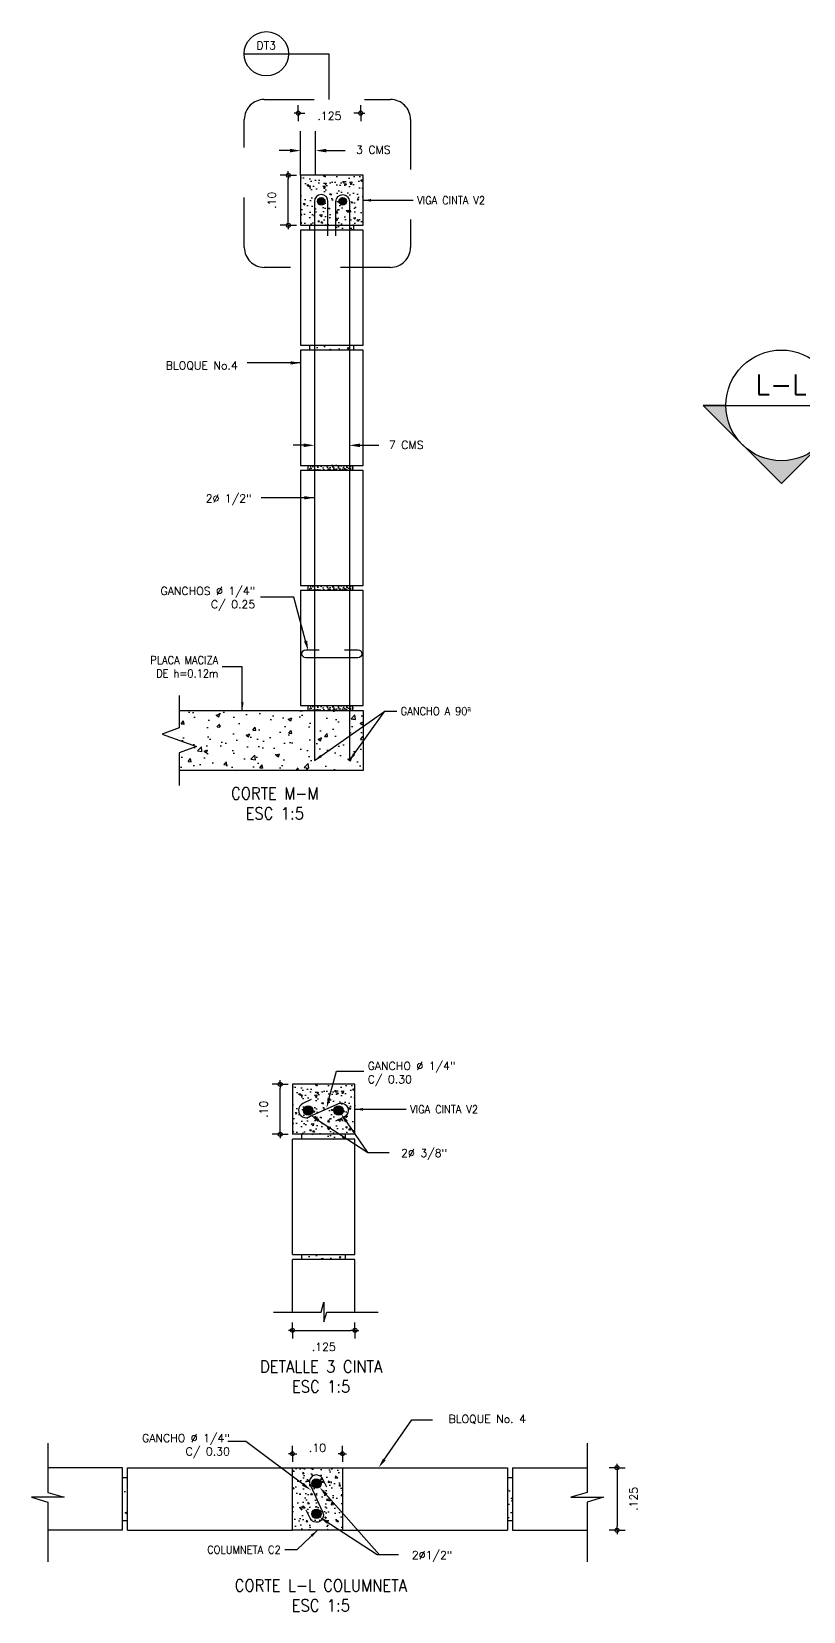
# Model space of a CAD drawing. Header units: feet. Extents: x -398 to 164, y -304 to 319.
# Drawn here: x 66.355 to 67.898, y 56.556 to 59.716 of the extents above; entities that cross this region are included whole.
import ezdxf
from ezdxf.enums import TextEntityAlignment as Align

# ---------------------------------------------------------------- set-up
doc = ezdxf.new("R2010")
doc.units = ezdxf.units.FT
doc.header["$MEASUREMENT"] = 0
doc.linetypes.add('HIDDEN', pattern=[0.375, 0.25, -0.125])
doc.layers.get('DEFPOINTS').update_dxf_attribs({"lineweight": 0})
for name, color, linetype in [('ACERO', 6, 'Continuous'), ('BLOQUES', 7, 'Continuous'), ('DIM', 7, 'Continuous'), ('FLECHAS', 7, 'Continuous'), ('HATCH', 9, 'Continuous'), ('LADRILLO', 10, 'Continuous'), ('LETRA', 7, 'Continuous'), ('MUROS', 1, 'Continuous'), ('PLACA', 3, 'Continuous'), ('PROV1', 4, 'Continuous'), ('PROY', 2, 'HIDDEN'), ('TEXTO', 7, 'Continuous'), ('VIGAS', 3, 'Continuous')]:
    doc.layers.add(name, color=color, linetype=linetype)
doc.layers.add('TX', color=60, linetype='Continuous', lineweight=0)
doc.styles.add('D010N', font='romans.shx', dxfattribs={"height": 0.016})
doc.styles.add('ROM', font='romans.shx')
doc.styles.add('ROMANS', font='romans.shx', dxfattribs={"width": 0.9})
doc.styles.add('SETEYCO', font='ROMANS.shx', dxfattribs={"width": 0.9, "height": 0.24})
doc.dimstyles.new('D010', dxfattribs={"dimtxt": 0.15, "dimasz": 0.008, "dimexe": 0, "dimexo": 0, "dimgap": 0.025, "dimtad": 1, "dimzin": 4, "dimdsep": 46, "dimtxsty": 'D010N', "dimblk1": 'DIMBLK', "dimblk2": 'DIMBLK', "dimsah": 1, "dimcen": 0.09, "dimse1": 1, "dimse2": 1, "dimclrd": 9, "dimclre": 256, "dimclrt": 256, "dimadec": 0, "dimazin": 0, "dimtfac": 6, "dimtix": 1, "dimtmove": 2, "dimatfit": 3, "dimfxl": 1, "dimtvp": 0.4666666666666667, "dimtolj": 1, "dimtzin": 4, "dimarcsym": 0})
doc.dimstyles.new('D010$7', dxfattribs={"dimtxt": 0.016, "dimasz": 0.016, "dimexe": 0, "dimexo": 0, "dimgap": 0.025, "dimtad": 1, "dimzin": 4, "dimdsep": 46, "dimtxsty": 'D010N', "dimblk1": 'DIMBLK', "dimblk2": 'DIMBLK', "dimsah": 1, "dimcen": 0.09, "dimse1": 1, "dimse2": 1, "dimclrd": 9, "dimclre": 256, "dimclrt": 256, "dimadec": 0, "dimazin": 0, "dimtfac": 6, "dimtix": 1, "dimtmove": 2, "dimatfit": 3, "dimfxl": 1, "dimtvp": 0.4666666666666667, "dimtolj": 1, "dimtzin": 4, "dimarcsym": 0})

# ---------------------------------------------------------------- blocks, each defined once
blk = doc.blocks.new('CTE-LONG-DOWN')
at = {"layer": 'HATCH'}
h = blk.add_hatch(color=256, dxfattribs=at)
edge = h.paths.add_edge_path()
edge.add_ellipse((0.6262408647148963, 9.237055564881302e-14), major_axis=(-0.3131204323574018, -0.3131204323574019), ratio=0.9999999999999889, start_angle=360.00000000000244, end_angle=404.9999999999955, ccw=False)
edge.add_line((0.3131204323575076, -0.3131204323573229), (0.6262408647147168, -0.6262408647148732))
edge.add_line((0.6262408647147168, -0.6262408647148732), (0.9393612970722103, -0.3131204323573229))
edge.add_ellipse((0.6262408647148305, 7.105427357601002e-14), major_axis=(-0.3131204323573895, -0.3131204323573896), ratio=0.9999999999999913, start_angle=405.0000000000039, end_angle=449.9999999999987, ccw=False)
edge = h.paths.add_edge_path()
edge.add_ellipse((0.6262408647149025, 1.77635683940025e-14), major_axis=(-0.3131204323573677, -0.3131204323573678), ratio=0.9999999999999984, start_angle=315.0000000000023, end_angle=359.99999999999505, ccw=False)
edge.add_line((0.1834217026189862, 0), (0, 0))
edge.add_line((0, 0), (0.3131204323575076, -0.3131204323573229))
edge = h.paths.add_edge_path()
edge.add_line((0.9393612970722103, -0.3131204323573229), (1.252481729429746, 0))
edge.add_line((1.252481729429746, 0), (1.069060026810774, 0))
edge.add_ellipse((0.6262408647147861, 8.881784197001252e-14), major_axis=(0.313120432357418, -0.3131204323574179), ratio=0.9999999999999941, start_angle=1.0800249583553523e-12, end_angle=44.999999999988574, ccw=False)
at = {"layer": 'PLACA'}
blk.add_line((-8.881784197001252e-16, 0), (2.966176700147784, 0), dxfattribs=at)
at = {"layer": 'TEXTO'}
blk.add_lwpolyline([(0.1834217026189862, 0), (0, 0), (0.626240864714859, -0.6262408647146458), (1.252481729429576, 0), (1.069060026810774, 0)], dxfattribs=at)
blk.add_circle((0.6262408647147737, 0), 0.4428191620959629, dxfattribs=at)
at = {"layer": 'TEXTO', "style": 'ROMANS'}
for tag, height, p in [('A-A', 0.16, (0.624054794089588, 0.08644171977181259)), ('R1-04', 0.14, (0.6345781574489848, -0.2163527933627734))]:
    blk.add_attdef(tag, text='', height=height, dxfattribs=at).set_placement(p, align=Align.CENTER)
blk = doc.blocks.new('DIMBLK')
for p, q in [((0, -6.938893903907228e-18), (0, 2.002949861640334)), ((0, 0), (0, -2.002949861640334)), ((0, -6.938893903907228e-18), (-1, -6.938893903907228e-18)), ((0, -6.938893903907228e-18), (1, -6.938893903907228e-18))]:
    blk.add_line(p, q)
blk.add_circle((0, -6.938893903907228e-18), 0.5)
blk = doc.blocks.new('*D169')
at = {"layer": 'DEFPOINTS', "color": 0, "transparency": 16777216}
for p in [(66.85177192613348, 57.61026143617438), (66.87633432776254, 57.61026143617438), (66.87633432776254, 57.51026143617437)]:
    blk.add_point(p, dxfattribs=at)
at = {"layer": 'DIM', "color": 9, "lineweight": -2, "transparency": 16777216}
blk.add_line((66.85177192613348, 57.51826143617438), (66.85177192613348, 57.60226143617437), dxfattribs=at)
at = {"layer": 'DIM', "color": 9, "lineweight": -2, "transparency": 16777216, "xscale": 0.008, "yscale": 0.008, "zscale": 0.008}
for p, rotation in [((66.85177192613348, 57.61026143617438), 90), ((66.85177192613348, 57.51026143617437), 270)]:
    blk.add_blockref('DIMBLK', p, dxfattribs=dict(at, rotation=rotation))
at = {"layer": 'DIM', "transparency": 16777216, "insert": (66.81877192613346, 57.56026143617438), "char_height": 0.016, "attachment_point": 5, "rotation": 90, "style": 'D010N'}
blk.add_mtext('\\A1;.10', dxfattribs=at)
blk = doc.blocks.new('*D170')
at = {"layer": 'DEFPOINTS', "color": 0, "transparency": 16777216}
for p in [(66.87633432776254, 57.15473209384743), (67.00133432776254, 57.15473209384743), (67.00133432776254, 57.11820343924501)]:
    blk.add_point(p, dxfattribs=at)
at = {"layer": 'DIM', "color": 9, "lineweight": -2, "transparency": 16777216}
blk.add_line((66.88433432776253, 57.11820343924501), (66.99333432776254, 57.11820343924501), dxfattribs=at)
at = {"layer": 'DIM', "color": 9, "lineweight": -2, "transparency": 16777216, "xscale": 0.008, "yscale": 0.008, "zscale": 0.008, "rotation": 180}
blk.add_blockref('DIMBLK', (66.87633432776254, 57.11820343924501), dxfattribs=at)
at = {"layer": 'DIM', "color": 9, "lineweight": -2, "transparency": 16777216, "xscale": 0.008, "yscale": 0.008, "zscale": 0.008}
blk.add_blockref('DIMBLK', (67.00133432776254, 57.11820343924501), dxfattribs=at)
at = {"layer": 'DIM', "transparency": 16777216, "insert": (66.93883432776254, 57.08520343924501), "char_height": 0.016, "attachment_point": 5, "style": 'D010N'}
blk.add_mtext('\\A1;.125', dxfattribs=at)
blk = doc.blocks.new('*D171')
at = {"layer": 'DEFPOINTS', "color": 0, "transparency": 16777216}
for p in [(66.88781101126953, 59.61250309914727), (67.01281101126953, 59.61250309914727), (67.01281101126953, 59.55241563657264)]:
    blk.add_point(p, dxfattribs=at)
at = {"layer": 'DIM', "color": 9, "lineweight": -2, "transparency": 16777216}
for p, q in [((66.89581101126953, 59.55241563657264), (66.90131101126953, 59.55241563657264)), ((67.00481101126954, 59.55241563657264), (66.99931101126954, 59.55241563657264))]:
    blk.add_line(p, q, dxfattribs=at)
at = {"layer": 'DIM', "color": 9, "lineweight": -2, "transparency": 16777216, "xscale": 0.008, "yscale": 0.008, "zscale": 0.008, "rotation": 180}
blk.add_blockref('DIMBLK', (66.88781101126953, 59.55241563657264), dxfattribs=at)
at = {"layer": 'DIM', "color": 9, "lineweight": -2, "transparency": 16777216, "xscale": 0.008, "yscale": 0.008, "zscale": 0.008}
blk.add_blockref('DIMBLK', (67.01281101126953, 59.55241563657264), dxfattribs=at)
at = {"layer": 'DIM', "transparency": 16777216, "insert": (66.95031101126953, 59.54698480461148), "char_height": 0.016, "attachment_point": 5, "style": 'D010N'}
blk.add_mtext('\\A1;.125', dxfattribs=at)
blk = doc.blocks.new('*D172')
at = {"layer": 'DEFPOINTS', "color": 0, "transparency": 16777216}
for p in [(66.86807166018585, 59.42814691266479), (66.8926340618149, 59.42814691266479), (66.8926340618149, 59.32814691266479)]:
    blk.add_point(p, dxfattribs=at)
at = {"layer": 'DIM', "color": 9, "lineweight": -2, "transparency": 16777216}
blk.add_line((66.86807166018585, 59.33614691266479), (66.86807166018585, 59.42014691266479), dxfattribs=at)
at = {"layer": 'DIM', "color": 9, "lineweight": -2, "transparency": 16777216, "xscale": 0.008, "yscale": 0.008, "zscale": 0.008}
for p, rotation in [((66.86807166018585, 59.42814691266479), 90), ((66.86807166018585, 59.32814691266479), 270)]:
    blk.add_blockref('DIMBLK', p, dxfattribs=dict(at, rotation=rotation))
at = {"layer": 'DIM', "transparency": 16777216, "insert": (66.83507166018583, 59.3781469126648), "char_height": 0.016, "attachment_point": 5, "rotation": 90, "style": 'D010N'}
blk.add_mtext('\\A1;.10', dxfattribs=at)
blk = doc.blocks.new('*D173')
at = {"layer": 'DEFPOINTS', "color": 0, "transparency": 16777216}
for p in [(66.97633432776254, 56.87136535719826), (66.87633432776254, 56.82513241550564), (66.97633432776254, 56.82513241550564)]:
    blk.add_point(p, dxfattribs=at)
at = {"layer": 'DIM', "color": 9, "lineweight": -2, "transparency": 16777216}
for p, q in [((66.88433432776253, 56.87136535719826), (66.88495337538158, 56.87136535719826)), ((66.96833432776255, 56.87136535719826), (66.96771528014348, 56.87136535719826))]:
    blk.add_line(p, q, dxfattribs=at)
at = {"layer": 'DIM', "color": 9, "lineweight": -2, "transparency": 16777216, "xscale": 0.008, "yscale": 0.008, "zscale": 0.008, "rotation": 180}
blk.add_blockref('DIMBLK', (66.87633432776254, 56.87136535719826), dxfattribs=at)
at = {"layer": 'DIM', "color": 9, "lineweight": -2, "transparency": 16777216, "xscale": 0.008, "yscale": 0.008, "zscale": 0.008}
blk.add_blockref('DIMBLK', (66.97633432776254, 56.87136535719826), dxfattribs=at)
at = {"layer": 'DIM', "transparency": 16777216, "insert": (66.92633432776253, 56.88342117094552), "char_height": 0.016, "attachment_point": 5, "style": 'D010N'}
blk.add_mtext('\\A1;.10', dxfattribs=at)
blk = doc.blocks.new('*D174')
at = {"layer": 'DEFPOINTS', "color": 0, "transparency": 16777216}
for p in [(67.4651801311486, 56.84355996386486), (67.4651801311486, 56.71855996386486), (67.52526759372323, 56.71855996386486)]:
    blk.add_point(p, dxfattribs=at)
at = {"layer": 'DIM', "color": 9, "lineweight": -2, "transparency": 16777216}
blk.add_line((67.52526759372323, 56.83555996386486), (67.52526759372323, 56.72655996386487), dxfattribs=at)
at = {"layer": 'DIM', "color": 9, "lineweight": -2, "transparency": 16777216, "xscale": 0.008, "yscale": 0.008, "zscale": 0.008}
for p, rotation in [((67.52526759372323, 56.84355996386486), 90), ((67.52526759372323, 56.71855996386486), 270)]:
    blk.add_blockref('DIMBLK', p, dxfattribs=dict(at, rotation=rotation))
at = {"layer": 'DIM', "transparency": 16777216, "insert": (67.55826759372322, 56.78105996386487), "char_height": 0.016, "attachment_point": 5, "rotation": 90, "style": 'D010N'}
blk.add_mtext('\\A1;.125', dxfattribs=at)
blk = doc.blocks.new('DETALLE')
at = {"layer": 'TEXTO'}
blk.add_line((0, 0), (0.8856383241919588, 0), dxfattribs=at)
blk.add_circle((0.4428191620960149, 0), 0.4428191620959629, dxfattribs=at)
at = {"layer": 'TEXTO', "style": 'ROMANS'}
for tag, height, p in [('DT1', 0.16, (0.4406330914708292, 0.08644171977181259)), ('R1-04', 0.14, (0.451156454830226, -0.2163527933627734))]:
    blk.add_attdef(tag, text='', height=height, dxfattribs=at).set_placement(p, align=Align.CENTER)

msp = doc.modelspace()

# ---------------------------------------------------------------- hatches: boundary and pattern name
at = {"layer": 'HATCH'}
h = msp.add_hatch(dxfattribs=at)
h.set_pattern_fill('AR-CONC', color=256, scale=0.005, style=0)
h.set_pattern_definition([(310, (54.19435348224096, 69.69393442477822), (0.03586300913003768, 0.003137606749129755), [0.00375, -0.04125]), (4.999999999999998, (54.19435348224096, 69.69393442477822), (-0.006937566680650001, -0.03760960668500059), [0.003, -0.033]), (259.5486000000001, (54.19734206624096, 69.69419589177822), (0.02892546908570108, -0.03447197710304768), [0.0031870095, -0.0350571056]), (313.8158, (54.19435348224096, 69.68393442477823), (0.05336205243128223, 0.008275950716450904), [0.005624999999999992, -0.06187499999999994]), (263.3644, (54.19880031949096, 69.68462409012822), (0.04673313527743517, -0.04870589354502209), [0.004780514399999999, -0.05258564999999999]), (8.815800000000008, (54.19435348224096, 69.68393442477823), (0.04673309725668136, -0.04870593004626623), [0.004500000000000001, -0.0495]), (339, (54.19935348224095, 69.68643442477823), (0.02984535260592308, 0.02013094453326694), [0.003749999999999994, -0.04124999999999991]), (33.99999999999999, (54.19935348224095, 69.68643442477823), (0.01216576659607909, -0.03625750225234265), [0.003, -0.033]), (288.5486, (54.20184059389095, 69.68811200507822), (0.0420111314290745, -0.01612652483549762), [0.0031870095, -0.0350571056]), (322.5, (54.19435348224096, 69.69393442477822), (0.0006079927658645335, -0.01664469269156557), [0, -0.0326, 0, -0.0335, 0, -0.033125]), (352.5, (54.19435348224096, 69.69393442477822), (0.01315347687210743, -0.01972058559411801), [0, -0.0191, 0, -0.03185, 0, -0.012625]), (32.50000000000003, (54.18320348224096, 69.69393442477822), (0.02669112180862046, 0.00112774358671899), [0, -0.0125, 0, -0.039, 0, -0.05175]), (42.50000000000002, (54.17820348224096, 69.69393442477822), (0.02915930846711931, -0.005005249116615882), [0, -0.01624999999999997, 0, -0.02589999999999997, 0, -0.03674999999999994])])
h.paths.add_polyline_path([(66.8926340618149, 59.32814691266479), (67.0176340618149, 59.32814691266479), (67.0176340618149, 59.42814691266479), (66.8926340618149, 59.42814691266479)])
h.paths.add_polyline_path([(66.91491273976501, 59.37604598893752, -1), (66.933563367749, 59.37604598893752, -1)], flags=16)
h.paths.add_polyline_path([(66.97533878506479, 59.37604598893752, -1), (66.99398941304878, 59.37604598893752, -1)], flags=16)
h.paths.add_polyline_path([(66.99890389646913, 59.31814691266483), (66.99890389646913, 59.32814691266479), (66.91136422716068, 59.32814691266479), (66.91136422716068, 59.31814691266483)])
h.paths.add_polyline_path([(66.91136422716068, 59.08814691266484), (66.91136422716068, 59.07814691266485), (66.99890389646913, 59.07814691266485), (66.99890389646913, 59.08814691266484)])
for points in [[(66.92639288227133, 59.37604598893752, 1), (66.94131338465851, 59.37604598893752, 1)], [(66.96939607456851, 59.37612053000475, 1), (66.98431657695569, 59.37612053000475, 1)], [(66.89861300571266, 57.5581605124471, 1), (66.91726363369665, 57.5581605124471, 1)], [(66.95903905101244, 57.5581605124471, 1), (66.97768967899643, 57.5581605124471, 1)], [(66.91490809004327, 56.81195597192275, 1), (66.93355871802726, 56.81195597192275, 1)], [(66.91490809004327, 56.75152992662297, 1), (66.93355871802726, 56.75152992662297, 1)]]:
    msp.add_hatch(color=256, dxfattribs=at).paths.add_polyline_path(points)
h = msp.add_hatch(dxfattribs=at)
h.set_pattern_fill('AR-CONC', color=256, scale=0.002, style=0)
h.set_pattern_definition([(310, (37.80353916391736, 79.16627540074336), (0.01434520365201507, 0.001255042699651902), [0.0015, -0.0165]), (4.999999999999998, (37.80353916391736, 79.16627540074336), (-0.00277502667226, -0.01504384267400024), [0.0012, -0.0132]), (259.5486000000001, (37.80473459751737, 79.16637998754337), (0.01157018763428043, -0.01378879084121907), [0.0012748038, -0.01402284223999999]), (313.8158, (37.80353916391736, 79.16227540074337), (0.02134482097251289, 0.003310380286580362), [0.002249999999999996, -0.02474999999999997]), (263.3644, (37.80531789881736, 79.16255126688336), (0.01869325411097407, -0.01948235741800883), [0.001912205759999999, -0.02103425999999999]), (8.815800000000008, (37.80353916391736, 79.16227540074337), (0.01869323890267255, -0.01948237201850649), [0.0018, -0.0198]), (339, (37.80553916391736, 79.16327540074336), (0.01193814104236923, 0.008052377813306777), [0.001499999999999997, -0.01649999999999995]), (33.99999999999999, (37.80553916391736, 79.16327540074336), (0.004866306638431635, -0.01450300090093706), [0.0012, -0.0132]), (288.5486, (37.80653400857736, 79.16394643286336), (0.0168044525716298, -0.006450609934199048), [0.0012748038, -0.01402284224]), (322.5, (37.80353916391736, 79.16627540074336), (0.0002431971063458134, -0.00665787707662623), [0, -0.01304, 0, -0.0134, 0, -0.01325]), (352.5, (37.80353916391736, 79.16627540074336), (0.005261390748842972, -0.007888234237647205), [0, -0.00764, 0, -0.01274, 0, -0.00505]), (32.50000000000003, (37.79907916391736, 79.16627540074336), (0.01067644872344818, 0.000451097434687596), [0, -0.005, 0, -0.0156, 0, -0.0207]), (42.50000000000002, (37.79707916391737, 79.16627540074336), (0.01166372338684772, -0.002002099646646353), [0, -0.006499999999999993, 0, -0.01035999999999998, 0, -0.01469999999999998])])
h.paths.add_polyline_path([(66.99709954371232, 58.83814691266488), (66.99709954371232, 58.84814691266484), (66.90790501877618, 58.84814691266484), (66.90790501877618, 58.83814691266488)])
h = msp.add_hatch(dxfattribs=at)
h.set_pattern_fill('AR-CONC', color=256, scale=0.002, style=0)
h.set_pattern_definition([(310, (37.80353916391736, 78.92627540074344), (0.01434520365201507, 0.001255042699651902), [0.0015, -0.0165]), (4.999999999999998, (37.80353916391736, 78.92627540074344), (-0.00277502667226, -0.01504384267400024), [0.0012, -0.0132]), (259.5486000000001, (37.80473459751737, 78.92637998754344), (0.01157018763428043, -0.01378879084121907), [0.0012748038, -0.01402284223999999]), (313.8158, (37.80353916391736, 78.92227540074344), (0.02134482097251289, 0.003310380286580362), [0.002249999999999996, -0.02474999999999997]), (263.3644, (37.80531789881736, 78.92255126688345), (0.01869325411097407, -0.01948235741800883), [0.001912205759999999, -0.02103425999999999]), (8.815800000000008, (37.80353916391736, 78.92227540074344), (0.01869323890267255, -0.01948237201850649), [0.0018, -0.0198]), (339, (37.80553916391736, 78.92327540074345), (0.01193814104236923, 0.008052377813306777), [0.001499999999999997, -0.01649999999999995]), (33.99999999999999, (37.80553916391736, 78.92327540074345), (0.004866306638431635, -0.01450300090093706), [0.0012, -0.0132]), (288.5486, (37.80653400857736, 78.92394643286345), (0.0168044525716298, -0.006450609934199048), [0.0012748038, -0.01402284224]), (322.5, (37.80353916391736, 78.92627540074344), (0.0002431971063458134, -0.00665787707662623), [0, -0.01304, 0, -0.0134, 0, -0.01325]), (352.5, (37.80353916391736, 78.92627540074344), (0.005261390748842972, -0.007888234237647205), [0, -0.00764, 0, -0.01274, 0, -0.00505]), (32.50000000000003, (37.79907916391736, 78.92627540074344), (0.01067644872344818, 0.000451097434687596), [0, -0.005, 0, -0.0156, 0, -0.0207]), (42.50000000000002, (37.79707916391737, 78.92627540074344), (0.01166372338684772, -0.002002099646646353), [0, -0.006499999999999993, 0, -0.01035999999999998, 0, -0.01469999999999998])])
h.paths.add_polyline_path([(66.99709954371232, 58.59814691266496), (66.99709954371232, 58.60814691266492), (66.90790501877618, 58.60814691266492), (66.90790501877618, 58.59814691266496)])
h = msp.add_hatch(dxfattribs=at)
h.set_pattern_fill('AR-CONC,_O', color=256, scale=0.01)
h.set_pattern_definition([(49.99999999999999, (0, 0), (0.07172601826007535, -0.006275213498259511), [0.0075, -0.0825]), (355, (0, 0), (-0.0138751333613, 0.07521921337000119), [0.006, -0.066]), (100.45144446, (0.005977168100002928, -0.0005229344000028391), (0.0578508846727112, 0.06894399909686294), [0.006374019199999998, -0.07011421119999997]), (46.18420000000002, (0, 0.02000000000000313), (0.1067241330671572, -0.01655192807930765), [0.01124999999999998, -0.1237499999999999]), (96.63563548999993, (0.008893674500001225, 0.01862066929999884), (0.09346619456742283, 0.09741186007745505), [0.009561034199999999, -0.105171376]), (351.1841639899999, (0, 0.02000000000000313), (0.09346619450547732, 0.09741186002699902), [0.009000000000000001, -0.0990000001]), (21, (0.01000000000000512, 0.01500000000000057), (0.05969070521184617, -0.04026188906653388), [0.0075, -0.0825]), (326.0000000000001, (0.01000000000000512, 0.01500000000000057), (0.02433153319215817, 0.0725150045046853), [0.006, -0.066]), (71.45144474, (0.01497422539999604, 0.01164484259999909), (0.08402223767299712, 0.03225311528063538), [0.006374019000000001, -0.0701142112]), (37.50000000000001, (0, 0), (0.001215985531729067, 0.03328938538313115), [0, -0.0652, 0, -0.067, 0, -0.06625]), (7.499999999999999, (0, 0), (0.02630695374421486, 0.03944117118823603), [0, -0.0382, 0, -0.0637, 0, -0.02525]), (327.5, (-0.02230000000000132, 0), (0.0533822436172409, -0.002255487173437976), [0, -0.025, 0, -0.078, 0, -0.1035]), (317.5, (-0.03230000000000643, 0), (0.05831861693423862, 0.01001049823323177), [0, -0.0325, 0, -0.0518, 0, -0.0735])])
h.paths.add_polyline_path([(66.65005507438585, 58.35814691266496), (66.65005507438585, 58.29814691266496), (66.68439854212903, 58.28564691266496), (66.65005507438585, 58.27314691266496), (66.65005507438585, 58.23814691266496), (67.0176340618149, 58.23814691266496), (67.0176340618149, 58.35814691266496)])
h = msp.add_hatch(dxfattribs=at)
h.set_pattern_fill('AR-CONC', color=256, scale=0.002, style=0)
h.set_pattern_definition([(310, (37.80353916391736, 78.68627540074353), (0.01434520365201507, 0.001255042699651902), [0.0015, -0.0165]), (4.999999999999998, (37.80353916391736, 78.68627540074353), (-0.00277502667226, -0.01504384267400024), [0.0012, -0.0132]), (259.5486000000001, (37.80473459751737, 78.68637998754352), (0.01157018763428043, -0.01378879084121907), [0.0012748038, -0.01402284223999999]), (313.8158, (37.80353916391736, 78.68227540074352), (0.02134482097251289, 0.003310380286580362), [0.002249999999999996, -0.02474999999999997]), (263.3644, (37.80531789881736, 78.68255126688354), (0.01869325411097407, -0.01948235741800883), [0.001912205759999999, -0.02103425999999999]), (8.815800000000008, (37.80353916391736, 78.68227540074352), (0.01869323890267255, -0.01948237201850649), [0.0018, -0.0198]), (339, (37.80553916391736, 78.68327540074353), (0.01193814104236923, 0.008052377813306777), [0.001499999999999997, -0.01649999999999995]), (33.99999999999999, (37.80553916391736, 78.68327540074353), (0.004866306638431635, -0.01450300090093706), [0.0012, -0.0132]), (288.5486, (37.80653400857736, 78.68394643286354), (0.0168044525716298, -0.006450609934199048), [0.0012748038, -0.01402284224]), (322.5, (37.80353916391736, 78.68627540074353), (0.0002431971063458134, -0.00665787707662623), [0, -0.01304, 0, -0.0134, 0, -0.01325]), (352.5, (37.80353916391736, 78.68627540074353), (0.005261390748842972, -0.007888234237647205), [0, -0.00764, 0, -0.01274, 0, -0.00505]), (32.50000000000003, (37.79907916391736, 78.68627540074353), (0.01067644872344818, 0.000451097434687596), [0, -0.005, 0, -0.0156, 0, -0.0207]), (42.50000000000002, (37.79707916391737, 78.68627540074353), (0.01166372338684772, -0.002002099646646353), [0, -0.006499999999999993, 0, -0.01035999999999998, 0, -0.01469999999999998])])
h.paths.add_polyline_path([(66.99709954371232, 58.35814691266504), (66.99709954371232, 58.368146912665), (66.90790501877618, 58.368146912665), (66.90790501877618, 58.35814691266504)])
h = msp.add_hatch(dxfattribs=at)
h.set_pattern_fill('AR-CONC', color=256, scale=0.005, style=0)
h.set_pattern_definition([(310, (54.17805374818859, 67.8760489482878), (0.03586300913003768, 0.003137606749129755), [0.00375, -0.04125]), (4.999999999999998, (54.17805374818859, 67.8760489482878), (-0.006937566680650001, -0.03760960668500059), [0.003, -0.033]), (259.5486000000001, (54.18104233218858, 67.8763104152878), (0.02892546908570108, -0.03447197710304768), [0.0031870095, -0.0350571056]), (313.8158, (54.17805374818859, 67.86604894828781), (0.05336205243128223, 0.008275950716450904), [0.005624999999999992, -0.06187499999999994]), (263.3644, (54.18250058543859, 67.8667386136378), (0.04673313527743517, -0.04870589354502209), [0.004780514399999999, -0.05258564999999999]), (8.815800000000008, (54.17805374818859, 67.86604894828781), (0.04673309725668136, -0.04870593004626623), [0.004500000000000001, -0.0495]), (339, (54.18305374818858, 67.86854894828781), (0.02984535260592308, 0.02013094453326694), [0.003749999999999992, -0.04124999999999988]), (33.99999999999999, (54.18305374818858, 67.86854894828781), (0.01216576659607909, -0.03625750225234265), [0.003, -0.033]), (288.5486, (54.1855408598386, 67.8702265285878), (0.0420111314290745, -0.01612652483549762), [0.0031870095, -0.0350571056]), (322.5, (54.17805374818859, 67.8760489482878), (0.0006079927658645335, -0.01664469269156557), [0, -0.0326, 0, -0.0335, 0, -0.033125]), (352.5, (54.17805374818859, 67.8760489482878), (0.01315347687210743, -0.01972058559411801), [0, -0.0191, 0, -0.03185, 0, -0.012625]), (32.50000000000003, (54.16690374818859, 67.8760489482878), (0.02669112180862046, 0.00112774358671899), [0, -0.0125, 0, -0.039, 0, -0.05175]), (42.50000000000002, (54.16190374818859, 67.8760489482878), (0.02915930846711931, -0.005005249116615882), [0, -0.01624999999999997, 0, -0.02589999999999997, 0, -0.03674999999999994])])
h.paths.add_polyline_path([(66.87633432776254, 57.51026143617437), (67.00133432776254, 57.51026143617437), (67.00133432776254, 57.61026143617438), (66.87633432776254, 57.61026143617438)])
h.paths.add_polyline_path([(66.89861300571266, 57.5581605124471, -1), (66.91726363369665, 57.5581605124471, -1)], flags=16)
h.paths.add_polyline_path([(66.95903905101244, 57.5581605124471, -1), (66.97768967899643, 57.5581605124471, -1)], flags=16)
h.paths.add_polyline_path([(66.98260416241676, 57.50026143617441), (66.98260416241676, 57.51026143617437), (66.89506449310831, 57.51026143617437), (66.89506449310831, 57.50026143617441)])
h.paths.add_polyline_path([(66.89506449310831, 57.27026143617442), (66.89506449310831, 57.26026143617443), (66.98260416241676, 57.26026143617443), (66.98260416241676, 57.27026143617442)])
h = msp.add_hatch(dxfattribs=at)
h.set_pattern_fill('AR-CONC', color=256, scale=0.005, angle=-90.00000000000001, style=0)
h.set_pattern_definition([(320, (72.9553054510545, 49.351291992744), (-0.003137606749129761, -0.03586300913003768), [0.00375, -0.04125]), (265, (72.9553054510545, 49.351291992744), (0.03760960668500059, 0.006937566680649995), [0.003, -0.033]), (10.45140000000002, (72.9550439840545, 49.34830340874399), (0.03447197710304768, -0.02892546908570109), [0.003187009499999996, -0.03505710559999994]), (316.1842, (72.96530545105449, 49.351291992744), (-0.008275950716450913, -0.05336205243128223), [0.005625, -0.061875]), (6.635599999999987, (72.9646157857045, 49.34684515549399), (0.04870589354502208, -0.04673313527743517), [0.004780514399999984, -0.05258564999999987]), (261.1842, (72.96530545105449, 49.351291992744), (0.04870593004626622, -0.04673309725668136), [0.004500000000000001, -0.0495]), (291, (72.96280545105449, 49.34629199274399), (-0.02013094453326695, -0.02984535260592308), [0.00375, -0.04125]), (236, (72.96280545105449, 49.34629199274399), (0.03625750225234265, -0.01216576659607909), [0.003, -0.033]), (341.4514, (72.9611278707545, 49.34380488109399), (0.01612652483549761, -0.0420111314290745), [0.0031870095, -0.0350571056]), (307.5, (72.9553054510545, 49.351291992744), (0.01664469269156557, -0.0006079927658645362), [0, -0.03259999999999993, 0, -0.03349999999999994, 0, -0.03312499999999994]), (277.5, (72.9553054510545, 49.351291992744), (0.01972058559411801, -0.01315347687210743), [0, -0.0191, 0, -0.03185, 0, -0.012625]), (237.5, (72.9553054510545, 49.362441992744), (-0.001127743586718994, -0.02669112180862046), [0, -0.0125, 0, -0.039, 0, -0.05175]), (227.5, (72.9553054510545, 49.36744199274399), (0.005005249116615877, -0.02915930846711931), [0, -0.01624999999999994, 0, -0.02589999999999994, 0, -0.03674999999999987])])
h.paths.add_polyline_path([(66.87633432776254, 56.71855996386486), (66.92633432776253, 56.71855996386486), (66.92633432776253, 56.74244435561496, -0.4824507530405795), (66.91490809004327, 56.75152992662297, -1), (66.93355871802726, 56.75152992662297, -0.3491173287867474), (66.92633432776253, 56.74244435561496), (66.92633432776253, 56.71855996386486), (66.97633432776254, 56.71855996386486), (66.97633432776254, 56.84355996386486), (66.87633432776254, 56.84355996386486)])
h.paths.add_polyline_path([(66.91490809004327, 56.81195597192275, -1), (66.93355871802726, 56.81195597192275, -1)], flags=16)
h = msp.add_hatch(dxfattribs=at)
h.set_pattern_fill('AR-CONC', color=256, scale=0.008, style=0)
h.set_pattern_definition([(49.99999999999999, (72.9553054510545, 49.351291992744), (0.05738081460806028, -0.005020170798607609), [0.006, -0.066]), (355, (72.9553054510545, 49.351291992744), (-0.01110010668904, 0.06017537069600095), [0.0048, -0.0528]), (100.4514, (72.96008718545448, 49.350873645544), (0.04628075053712172, 0.05515516336487629), [0.005099215199999987, -0.05609136895999989]), (46.18420000000002, (72.9553054510545, 49.36729199274399), (0.08537928389005156, -0.01324152114632145), [0.00899999999999998, -0.09899999999999984]), (96.63559999999998, (72.9624203906545, 49.366188528184), (0.07477301644389626, 0.07792942967203534), [0.007648823039999985, -0.08413703999999976]), (351.1842, (72.9553054510545, 49.36729199274399), (0.07477295561069018, 0.07792948807402597), [0.007200000000000001, -0.0792]), (21, (72.9633054510545, 49.363291992744), (0.04775256416947694, -0.03220951125322711), [0.006, -0.066]), (326.0000000000001, (72.9633054510545, 49.363291992744), (0.01946522655372654, 0.05801200360374825), [0.0048, -0.0528]), (71.4514, (72.96728482969449, 49.360607864264), (0.0672178102865192, 0.02580243973679619), [0.005099215200000001, -0.05609136896]), (37.50000000000001, (72.9553054510545, 49.351291992744), (0.0009727884253832535, 0.02663150830650492), [0, -0.05216, 0, -0.0536, 0, -0.053]), (7.499999999999999, (72.9553054510545, 49.351291992744), (0.02104556299537189, 0.03155293695058882), [0, -0.03056, 0, -0.05096000000000001, 0, -0.0202]), (327.5, (72.93746545105449, 49.351291992744), (0.04270579489379273, -0.001804389738750384), [0, -0.02, 0, -0.0624, 0, -0.0828]), (317.5, (72.92946545105448, 49.351291992744), (0.0466548935473909, 0.00800839858658541), [0, -0.026, 0, -0.04144, 0, -0.0588])])
h.paths.add_polyline_path([(66.53633432776255, 56.73814120445375), (66.54633432776254, 56.73814120445375), (66.54633432776254, 56.82397872327594), (66.53633432776255, 56.82397872327594)])
h.paths.add_polyline_path([(67.31633432776253, 56.82397872327594), (67.30633432776253, 56.82397872327594), (67.30633432776253, 56.73814120445375), (67.31633432776253, 56.73814120445375)])

# ---------------------------------------------------------------- linework, layer by layer
at = {"layer": 'ACERO'}
for points in [[(66.94738085325932, 59.30710900436871), (66.94738085325932, 59.37604598893752, 0.9999999999999999), (66.92032541367053, 59.37604598893752), (66.92032541367053, 58.25758902740114)], [(66.96326997408174, 59.30710900436871), (66.96326997408174, 59.37604598893752, -0.9999999999999999), (66.99032541367053, 59.37604598893752), (66.99032541367053, 58.25758902740114)], [(66.98056380716834, 58.47942159476082), (67.00705849808499, 58.47942159476082, -0.9999999999999999), (67.00705849808499, 58.46318833100755), (66.9551340618149, 58.46318833100755), (66.90320962554482, 58.46318833100755, -0.9999999999999999), (66.90320962554482, 58.47942159476082), (66.92970431646147, 58.47942159476082)], [(66.91394103378306, 57.57971262180716), (66.89732720141376, 57.57162771418332, 1.118000595083469), (66.91185384551564, 57.54631700230181), (66.96444883919344, 57.57000402259239, -1.118000595083469), (66.97897548329473, 57.54469331071222), (66.96236165092603, 57.53660840308703)], [(66.94475922247341, 56.8048003860076), (66.9370593104507, 56.82062308350217, 1.118000595083469), (66.91295387056354, 56.80678818435752), (66.93551293750697, 56.75669771418819, -1.118000595083469), (66.9114074976211, 56.74286281504411), (66.9037075855971, 56.75868551253811)]]:
    msp.add_lwpolyline(points, format="xyb", dxfattribs=at)
at = {"layer": 'BLOQUES'}
for p, q in [((66.8926340618149, 58.36814691266497), (67.0123705006736, 58.36814691266497)), ((66.8926340618149, 58.36814691266498), (67.0176340618149, 58.36814691266498))]:
    msp.add_line(p, q, dxfattribs=at)
at = {"layer": 'HATCH'}
for p, q in [((66.91136422716068, 59.31814691266483), (66.91136422716068, 59.32814691266479)), ((66.99890389646913, 59.31814691266483), (66.99890389646913, 59.32814691266479)), ((66.91136422716068, 59.07814691266485), (66.91136422716068, 59.08814691266481)), ((66.99890389646913, 59.07814691266485), (66.99890389646913, 59.08814691266481)), ((66.90790501877618, 58.83814691266488), (66.90790501877618, 58.84814691266484)), ((66.99709954371232, 58.83814691266488), (66.99709954371232, 58.84814691266484)), ((66.90790501877618, 58.59814691266496), (66.90790501877618, 58.60814691266492)), ((66.99709954371232, 58.59814691266496), (66.99709954371232, 58.60814691266492)), ((66.90790501877618, 58.35814691266501), (66.90790501877618, 58.36814691266497)), ((66.99709954371232, 58.35814691266501), (66.99709954371232, 58.36814691266497)), ((66.89506449310831, 57.50026143617441), (66.89506449310831, 57.51026143617437)), ((66.98260416241676, 57.50026143617441), (66.98260416241676, 57.51026143617437)), ((67.0269255783096, 57.47421821121659), (67.06972464336685, 57.47421821121659)), ((66.89506449310831, 57.26026143617443), (66.89506449310831, 57.27026143617442)), ((66.98260416241676, 57.26026143617443), (66.98260416241676, 57.27026143617442)), ((66.53633432776255, 56.82397872327594), (66.54633432776254, 56.82397872327594)), ((67.30633432776253, 56.82397872327594), (67.31633432776253, 56.82397872327594)), ((66.53633432776255, 56.73814120445375), (66.54633432776254, 56.73814120445375)), ((67.30633432776253, 56.73814120445375), (67.31633432776253, 56.73814120445375)), ((67.0457874192009, 56.67007437767041), (67.08858648425817, 56.67007437767041))]:
    msp.add_line(p, q, dxfattribs=at)
at = {"layer": 'HATCH', "linetype": 'Continuous'}
msp.add_lwpolyline([(66.65005507438585, 58.38814691266496), (66.65005507438585, 58.32314691266496), (66.61571160664266, 58.31064691266496), (66.68439854212903, 58.28564691266496), (66.65005507438585, 58.27314691266496), (66.65005507438585, 58.20814691266496)], dxfattribs=at)
at = {"layer": 'HATCH'}
msp.add_lwpolyline([(67.0176340618149, 58.35814691266496), (67.0176340618149, 58.23814691266496), (66.6502609618956, 58.23814691266496)], dxfattribs=at)
for centre, radius in [((66.93385313346494, 59.37604598893752), 0.007460251193595013), ((66.9768563257621, 59.37612053000475), 0.007460251193595013), ((66.90793831970464, 57.5581605124471), 0.009325313991993767), ((66.96836436500442, 57.5581605124471), 0.009325313991993767), ((66.92423340403526, 56.81195597192275), 0.009325313991993767), ((66.92423340403526, 56.75152992662297), 0.009325313991993767)]:
    msp.add_circle(centre, radius, dxfattribs=at)
at = {"layer": 'LADRILLO'}
for p, q in [((66.87633432776254, 57.27026143617442), (66.87633432776254, 57.50026143617441)), ((67.00133432776254, 57.27026143617442), (67.00133432776254, 57.50026143617441)), ((66.87633432776254, 57.15473209384743), (66.87633432776254, 57.26026143617443)), ((67.00133432776254, 57.15473209384743), (67.00133432776254, 57.26026143617443)), ((66.53633432776253, 56.84355996386486), (66.38748852437647, 56.84355996386486)), ((66.53633432776255, 56.71855996386485), (66.53633432776253, 56.84355996386485)), ((66.54633432776254, 56.84355996386485), (66.87633432776254, 56.84355996386486)), ((66.54633432776254, 56.71855996386485), (66.54633432776254, 56.84355996386485)), ((66.97633432776254, 56.84355996386486), (67.30633432776253, 56.84355996386486)), ((67.30633432776253, 56.84355996386486), (67.30633432776253, 56.71855996386486)), ((67.31633432776253, 56.84355996386486), (67.4651801311486, 56.84355996386486)), ((67.31633432776253, 56.84355996386486), (67.31633432776253, 56.71855996386486)), ((66.53633432776253, 56.71855996386486), (66.38748852437647, 56.71855996386486)), ((66.54633432776254, 56.71855996386485), (66.87633432776254, 56.71855996386486)), ((66.97633432776254, 56.71855996386486), (67.30633432776253, 56.71855996386486)), ((67.31633432776253, 56.71855996386486), (67.4651801311486, 56.71855996386486))]:
    msp.add_line(p, q, dxfattribs=at)
for points in [[(66.8926340618149, 59.31814691266481), (66.8926340618149, 59.08814691266482), (67.0176340618149, 59.08814691266483), (67.0176340618149, 59.31814691266481)], [(66.8926340618149, 59.07814691266489), (66.8926340618149, 58.8481469126649), (67.0176340618149, 58.84814691266491), (67.0176340618149, 59.07814691266489)], [(66.8926340618149, 58.83814691266488), (66.8926340618149, 58.60814691266489), (67.0176340618149, 58.60814691266489), (67.0176340618149, 58.83814691266488)], [(66.8926340618149, 58.59814691266496), (66.8926340618149, 58.36814691266497), (67.0176340618149, 58.36814691266498), (67.0176340618149, 58.59814691266496)]]:
    msp.add_lwpolyline(points, close=True, dxfattribs=at)
for points in [[(67.00133432776254, 57.50026143617441), (66.87633432776254, 57.50026143617441)], [(66.87633432776254, 57.27026143617442), (67.00133432776254, 57.27026143617442)], [(67.00133432776254, 57.26026143617443), (66.87633432776254, 57.26026143617443)]]:
    msp.add_lwpolyline(points, dxfattribs=at)
at = {"layer": 'LETRA'}
for p, q in [((66.8727054615585, 59.47755517816007), (66.85004435537145, 59.47755517816007)), ((66.94256266207117, 59.47755517816007), (66.98193933796013, 59.47755517816006)), ((66.90039681341413, 58.88817065592622), (66.87773570722709, 58.88817065592622)), ((67.00994235187127, 58.88817065592622), (67.04931902776022, 58.88817065592622)), ((66.92008202041782, 57.54346672124704), (67.0269255783096, 57.47421821121659)), ((66.97854639807895, 57.54394551685495), (67.02649361774994, 57.47421821121659)), ((66.93743087432941, 56.79675748673703), (67.04987626901274, 56.67007437767041)), ((66.93894386130914, 56.73932288770085), (67.0457874192009, 56.67007437767041))]:
    msp.add_line(p, q, dxfattribs=at)
for points in [[(66.8926340618149, 59.05296096581662), (66.78587798654624, 59.05296096581662)], [(66.92032541367053, 58.78327095949987), (66.81356933840186, 58.78327095949987)], [(66.90519033335082, 58.48716885730225), (66.87904411096055, 58.5847502824509), (66.81269479877706, 58.5847502824509)], [(66.94718804325815, 57.5729535309449), (66.96425079301721, 57.63663414275919), (67.01880617931003, 57.63663414275919)], [(67.05429493182439, 56.85178013245885), (67.11508858307127, 56.93953542617289), (67.15647257722279, 56.93934744210362)], [(66.90521779565599, 56.80452728139648), (66.78309950874754, 56.8961442942185), (66.74690081089878, 56.8961442942185)]]:
    msp.add_lwpolyline(points, dxfattribs=at)
for points in [[(66.87110546155847, 59.4811551781601), (66.87110546155847, 59.47395517816009), (66.89270546155848, 59.47755517816006)], [(66.9441626620712, 59.4811551781601), (66.9441626620712, 59.47395517816009), (66.92256266207119, 59.47755517816006)], [(66.87263406181489, 59.04962763248325), (66.87263406181489, 59.05629429914993), (66.8926340618149, 59.05296096581662)], [(66.89879681341411, 58.89177065592626), (66.89879681341411, 58.88457065592625), (66.92039681341411, 58.88817065592621)], [(67.0115423518713, 58.89177065592627), (67.0115423518713, 58.88457065592625), (66.98994235187129, 58.88817065592622)], [(66.90032541367052, 58.7799376261665), (66.90032541367052, 58.78660429283318), (66.92032541367053, 58.78327095949987)], [(66.89938244411492, 58.49596542104814), (66.90582196020961, 58.49769084184048), (66.90777846453932, 58.47750958316023)], [(66.95299593249405, 57.58175009469078), (66.94655641639936, 57.58347551548312), (66.94459991206965, 57.56329425680288)], [(66.93028656898062, 57.54082507408264), (66.9266606709694, 57.53523067437786), (66.91169042086065, 57.54890556826385)], [(66.98695909249851, 57.53759432139941), (66.98146583634127, 57.53381694383879), (66.97288033173803, 57.5521854010908)], [(67.06272961955452, 56.85810209054211), (67.05724950715852, 56.86189851156352), (67.04860030029226, 56.84355996386486)], [(66.89521829005373, 56.8078620975567), (66.89921908087032, 56.81319483768598), (66.91321690584988, 56.79852609517161)], [(66.94656211955538, 56.79149141877936), (66.94157622973557, 56.78706588523534), (66.93079257401338, 56.80423632146673)], [(66.94914840987192, 56.73668124053646), (66.94552251186072, 56.73108684083167), (66.93055226175198, 56.74476173471766)]]:
    msp.add_solid(points, dxfattribs=at)
at = {"layer": 'MUROS'}
for p, q in [((66.87633432776254, 56.84355996386486), (66.97633432776254, 56.84355996386486)), ((66.87633432776254, 56.71855996386486), (66.87633432776254, 56.84355996386486)), ((66.97633432776254, 56.84355996386486), (66.97633432776254, 56.71855996386486)), ((66.97633432776254, 56.71855996386486), (66.87633432776254, 56.71855996386486))]:
    msp.add_line(p, q, dxfattribs=at)
msp.add_lwpolyline([(67.0176340618149, 59.32814691266481), (67.0176340618149, 59.42814691266479), (66.8926340618149, 59.42814691266479), (66.8926340618149, 59.32814691266481)], close=True, dxfattribs=at)
for points in [[(67.00133432776254, 57.51026143617437), (67.00133432776254, 57.61026143617438), (66.87633432776254, 57.61026143617438), (66.87633432776254, 57.51026143617437)], [(67.00133432776254, 57.51026143617437), (66.87633432776254, 57.51026143617437)]]:
    msp.add_lwpolyline(points, dxfattribs=at)
at = {"layer": 'PROV1'}
for points in [[(66.83823688399829, 57.15473209384743), (66.93346982721305, 57.15473209384743), (66.9392747452444, 57.17430359313691), (66.9392747452444, 57.13516059455799), (66.94507966327585, 57.15473209384743), (67.04766194365186, 57.15473209384743)], [(66.38748852437647, 56.89255973294969), (66.38748852437647, 56.79418477776153), (66.42010768985892, 56.78450991437592), (66.35486935889406, 56.78450991437592), (66.38748852437647, 56.77483505099019), (66.38748852437647, 56.6554818576945)], [(67.4651801311486, 56.89255973294969), (67.4651801311486, 56.79418477776153), (67.43256096566614, 56.78450991437592), (67.497799296631, 56.78450991437592), (67.4651801311486, 56.77483505099019), (67.4651801311486, 56.6554818576945)]]:
    msp.add_lwpolyline(points, dxfattribs=at)
at = {"layer": 'PROY', "ltscale": 0.05}
for p, q in [((66.8926340618149, 59.42814691266479), (66.8926340618149, 59.51626518811591)), ((66.9226340618149, 59.42814691266479), (66.9226340618149, 59.51626518811591))]:
    msp.add_line(p, q, dxfattribs=at)
at = {"layer": 'PROY', "ltscale": 0.3}
msp.add_lwpolyline([(66.86838999981794, 59.6712754509845), (66.94900343500072, 59.6712754509845), (66.94900343500072, 59.57981352043193)], dxfattribs=at)
msp.add_lwpolyline([(66.82003900706654, 59.57981352043193), (67.07234604373463, 59.57981352043193, -0.414213562373095), (67.11234604373463, 59.53981352043192), (67.11234604373463, 59.28399328524669, -0.414213562373095), (67.07234604373463, 59.24399328524669), (66.82003900706654, 59.24399328524669, -0.414213562373095), (66.78003900706653, 59.28399328524669), (66.78003900706653, 59.53981352043192, -0.414213562373095)], format="xyb", close=True, dxfattribs=at)
at = {"layer": 'VIGAS'}
msp.add_line((66.65005507438585, 58.35814691266496), (67.0176340618149, 58.35814691266496), dxfattribs=at)

# ---------------------------------------------------------------- block references
ref = msp.add_blockref('DETALLE', (66.77982616739874, 59.6712754509845), dxfattribs=dict(xscale=0.1, yscale=0.1, zscale=0.1))
ref.add_attrib('DT1', 'DT3', dxfattribs={"layer": 'TEXTO', "height": 0.016, "style": 'ROMANS'}).set_placement((66.82388947654582, 59.67991962296168), align=Align.CENTER)
at = {"layer": 'BLOQUES'}
ref = msp.add_blockref('CTE-LONG-DOWN', (67.69711137162395, 58.96805759808005), dxfattribs=dict(at, xscale=0.25, yscale=0.25, zscale=0.25))
ref.add_attrib('A-A', 'L-L', dxfattribs={"layer": 'TEXTO', "height": 0.04, "style": 'ROMANS'}).set_placement((67.85312507014635, 58.989668028023), align=Align.CENTER)

# ---------------------------------------------------------------- texts
at = {"layer": 'TEXTO', "char_height": 0.016}
for s, insert, attachment_point, style in [('3 CMS', (67.00334455029915, 59.47123674760605), 7, 'ROM'), ('VIGA CINTA V2', (67.12559993784892, 59.3781469126648), 4, 'SETEYCO'), ('BLOQUE No.4', (66.76701653636889, 59.03825241307806), 9, 'ROM'), ('7 CMS', (67.06912886920108, 58.88096865156799), 7, 'ROM'), ('2%%C 1/2"', (66.79470788822452, 58.7685624067613), 9, 'ROM'), ('GANCHOS %%c 1/4"\\PC/ 0.25', (66.80183883402685, 58.55686514529614), 9, 'ROM'), ('PLACA MACIZA^JDE h=0.12m', (66.727954020357, 58.44529697685722), 6, 'SETEYCO'), ('GANCHO A 90ª', (67.09279539676594, 58.35650901937105), 4, 'SETEYCO'), ('GANCHO %%c 1/4"\\PC/ 0.30', (67.02669890849239, 57.60691231553837), 7, 'ROM'), ('VIGA CINTA V2', (67.11154675246355, 57.56026143617437), 4, 'SETEYCO'), ('2%%c 3/8"', (67.18549518730212, 57.4595850062832), 9, 'ROM'), ('BLOQUE No. 4', (67.34332223426055, 56.94898468717998), 3, 'ROM'), ('GANCHO %%c 1/4"\\PC/ 0.30', (66.75118514845434, 56.86283495971483), 9, 'ROM'), ('COLUMNETA C2', (66.85285864129416, 56.67962286411785), 6, 'SETEYCO'), ('2%%C1/2"', (67.19592992820932, 56.65544117273701), 9, 'ROM')]:
    msp.add_mtext(s, dxfattribs=dict(at, insert=insert, attachment_point=attachment_point, style=style))
at = {"layer": 'TX', "char_height": 0.024, "style": 'ROMANS'}
for s, insert, attachment_point in [('CORTE M-M\\PESC 1:5', (66.84107087158112, 58.14017766687958), 8), ('DETALLE 3 CINTA\\PESC 1:5', (66.93366816096547, 57.05785095180583), 2), ('CORTE L-L COLUMNETA\\PESC 1:5', (66.93308338020408, 56.62020383073632), 2)]:
    msp.add_mtext(s, dxfattribs=dict(at, insert=insert, attachment_point=attachment_point))

# ---------------------------------------------------------------- dimensions: what is measured, and where the dimension line sits
at = {"layer": 'DIM'}
for base, p1, p2, override, picture, middle in [((67.01281101126953, 59.55241563657264), (66.88781101126953, 59.61250309914727), (67.01281101126953, 59.61250309914727), {"dimscale": 1, "dimtad": 2, "dimdec": 3}, '*D171', (66.95031101126953, 59.54698480461148)), ((66.97633432776254, 56.87136535719826), (66.87633432776254, 56.82513241550564), (66.97633432776254, 56.82513241550564), {"dimscale": 1, "dimtad": 2}, '*D173', (66.92633432776253, 56.88342117094552))]:
    dim = msp.add_linear_dim(base=base, p1=p1, p2=p2, dimstyle='D010', override=override, dxfattribs=at)
    dim.commit()
    dim.dimension.update_dxf_attribs({"geometry": picture, "text_midpoint": middle, "dimtype": 160})
for base, p1, p2, angle, override, picture, middle in [((66.86807166018585, 59.42814691266479), (66.8926340618149, 59.32814691266479), (66.8926340618149, 59.42814691266479), 90, {"dimscale": 1, "dimtad": 2}, '*D172', (66.83507166018583, 59.3781469126648)), ((66.85177192613348, 57.61026143617438), (66.87633432776254, 57.51026143617437), (66.87633432776254, 57.61026143617438), 90, {"dimscale": 1, "dimtad": 2}, '*D169', (66.81877192613346, 57.56026143617438)), ((67.00133432776254, 57.11820343924501), (66.87633432776254, 57.15473209384743), (67.00133432776254, 57.15473209384743), 180, {"dimscale": 1, "dimtad": 2, "dimdec": 3}, '*D170', (66.93883432776254, 57.08520343924501)), ((67.52526759372323, 56.71855996386486), (67.4651801311486, 56.84355996386486), (67.4651801311486, 56.71855996386486), 90, {"dimscale": 1, "dimtad": 2, "dimdec": 3}, '*D174', (67.55826759372322, 56.78105996386487))]:
    dim = msp.add_linear_dim(base=base, p1=p1, p2=p2, angle=angle, dimstyle='D010', override=override, dxfattribs=at)
    dim.commit()
    dim.dimension.update_dxf_attribs({"geometry": picture, "text_midpoint": middle})

# ---------------------------------------------------------------- leaders
msp.add_leader([(66.92032541367053, 58.25758902740114), (67.06079539676594, 58.35650901937105), (67.08479539676594, 58.35650901937105)], dimstyle='D010$7', override={"dimgap": 0.025, "dimtad": 0}, dxfattribs=at)
at = {"layer": 'FLECHAS'}
for points in [[(67.0176340618149, 59.3781469126648), (67.09359993784892, 59.3781469126648), (67.11759993784892, 59.3781469126648)], [(66.77605160267832, 58.35814691266496), (66.77605160267832, 58.44529697685722), (66.735954020357, 58.44529697685722)], [(66.99032541367053, 58.25758902740114), (67.06079539676594, 58.35650901937105), (67.08479539676594, 58.35650901937105)], [(67.00133432776254, 57.56026143617437), (67.07954675246356, 57.56026143617437), (67.10354675246356, 57.56026143617437)], [(66.92633432776253, 56.71855996386486), (66.88485864129416, 56.67962286411785), (66.86085864129416, 56.67962286411785)]]:
    msp.add_leader(points, dimstyle='D010$7', override={"dimgap": 0.025, "dimtad": 0}, dxfattribs=at)

doc.saveas('drawing.dxf')
